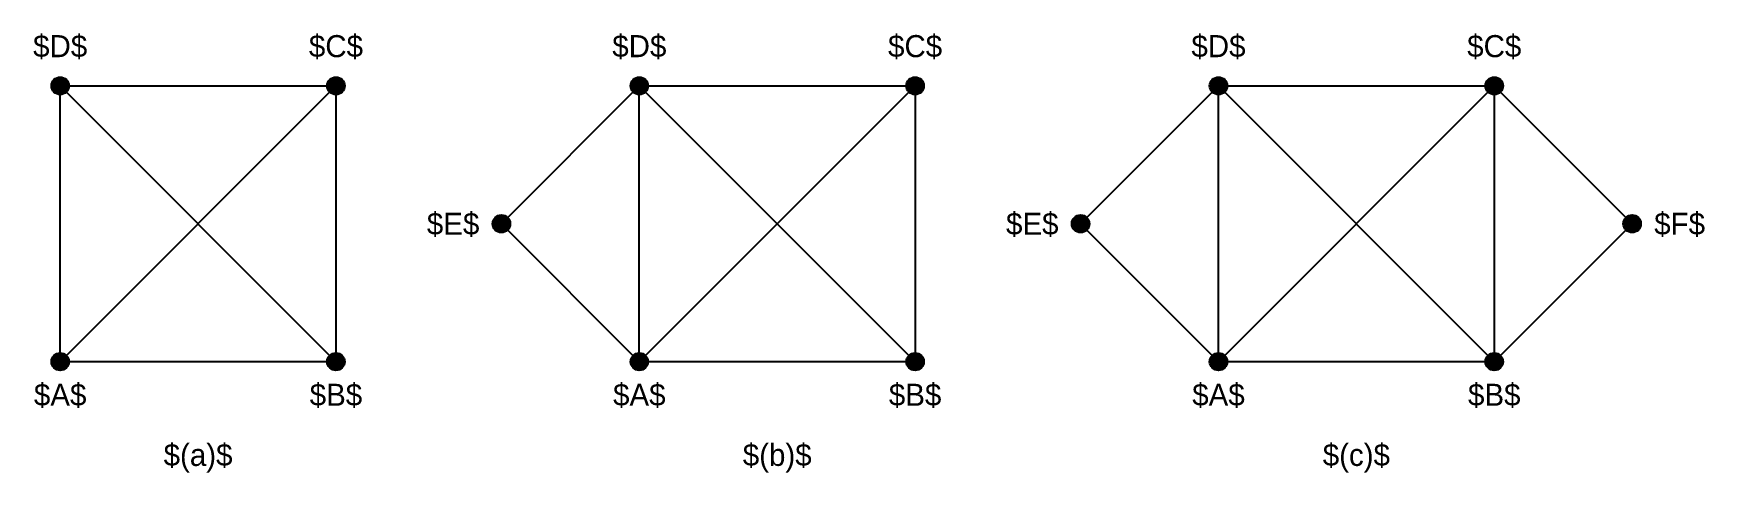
# Model space of a CAD drawing. Header units: inches. Extents: x 226 to 1741, y 399 to 798.
import ezdxf
from ezdxf.enums import TextEntityAlignment as Align

# ---------------------------------------------------------------- set-up
doc = ezdxf.new("R2010")
doc.units = ezdxf.units.IN
doc.header["$MEASUREMENT"] = 0

msp = doc.modelspace()

# ---------------------------------------------------------------- hatches: boundary and pattern name
h = msp.add_hatch(color=255)
edge = h.paths.add_edge_path()
edge.add_arc((250, 750), 8, 0, 360)
h = msp.add_hatch(color=255)
edge = h.paths.add_edge_path()
edge.add_arc((500, 750), 8, 0, 360)
h = msp.add_hatch(color=255)
edge = h.paths.add_edge_path()
edge.add_arc((775, 750), 8, 0, 360)
h = msp.add_hatch(color=255)
edge = h.paths.add_edge_path()
edge.add_arc((1025, 750), 8, 0, 360)
h = msp.add_hatch(color=255)
edge = h.paths.add_edge_path()
edge.add_arc((1300, 750), 8, 0, 360)
h = msp.add_hatch(color=255)
edge = h.paths.add_edge_path()
edge.add_arc((1550, 750), 8, 0, 360)
h = msp.add_hatch(color=255)
edge = h.paths.add_edge_path()
edge.add_arc((650, 625), 8, 0, 360)
h = msp.add_hatch(color=255)
edge = h.paths.add_edge_path()
edge.add_arc((1175, 625), 8, 0, 360)
h = msp.add_hatch(color=255)
edge = h.paths.add_edge_path()
edge.add_arc((1675, 625), 8, 0, 360)
h = msp.add_hatch(color=255)
edge = h.paths.add_edge_path()
edge.add_arc((250, 500), 8, 0, 360)
h = msp.add_hatch(color=255)
edge = h.paths.add_edge_path()
edge.add_arc((500, 500), 8, 0, 360)
h = msp.add_hatch(color=255)
edge = h.paths.add_edge_path()
edge.add_arc((775, 500), 8, 0, 360)
h = msp.add_hatch(color=255)
edge = h.paths.add_edge_path()
edge.add_arc((1025, 500), 8, 0, 360)
h = msp.add_hatch(color=255)
edge = h.paths.add_edge_path()
edge.add_arc((1300, 500), 8, 0, 360)
h = msp.add_hatch(color=255)
edge = h.paths.add_edge_path()
edge.add_arc((1550, 500), 8, 0, 360)

# ---------------------------------------------------------------- linework, layer by layer
for p, q in [((250, 500), (250, 750)), ((250, 750), (500, 750)), ((250, 500), (500, 750)), ((250, 750), (500, 500)), ((500, 750), (500, 500)), ((775, 750), (650, 625)), ((775, 500), (775, 750)), ((775, 750), (1025, 750)), ((775, 500), (1025, 750)), ((775, 750), (1025, 500)), ((1025, 750), (1025, 500)), ((1300, 750), (1175, 625)), ((1300, 500), (1300, 750)), ((1300, 750), (1550, 750)), ((1300, 500), (1550, 750)), ((1300, 750), (1550, 500)), ((1550, 750), (1550, 500)), ((1675, 625), (1550, 750)), ((650, 625), (775, 500)), ((1175, 625), (1300, 500)), ((1550, 500), (1675, 625)), ((500, 500), (250, 500)), ((1025, 500), (775, 500)), ((1550, 500), (1300, 500))]:
    msp.add_line(p, q)
for centre in [(250, 750), (500, 750), (775, 750), (1025, 750), (1300, 750), (1550, 750), (650, 625), (1175, 625), (1675, 625), (250, 500), (500, 500), (775, 500), (1025, 500), (1300, 500), (1550, 500)]:
    msp.add_circle(centre, 8)

# ---------------------------------------------------------------- texts
for s, p in [('$D$', (250, 770)), ('$C$', (500, 770)), ('$D$', (775, 770)), ('$C$', (1025, 770)), ('$D$', (1300, 770)), ('$C$', (1550, 770))]:
    msp.add_text(s, height=20).set_placement(p, align=Align.BOTTOM_CENTER)
for p in [(630, 625), (1155, 625)]:
    msp.add_text('$E$', height=20).set_placement(p, align=Align.MIDDLE_RIGHT)
msp.add_text('$F$', height=20).set_placement((1695, 625), align=Align.MIDDLE_LEFT)
for s, p in [('$A$', (250, 480)), ('$B$', (500, 480)), ('$A$', (775, 480)), ('$B$', (1025, 480)), ('$A$', (1300, 480)), ('$B$', (1550, 480)), ('$(a)$', (375, 425.5)), ('$(b)$', (900, 425.5)), ('$(c)$', (1425, 425.5))]:
    msp.add_text(s, height=20).set_placement(p, align=Align.TOP_CENTER)

doc.saveas('drawing.dxf')
